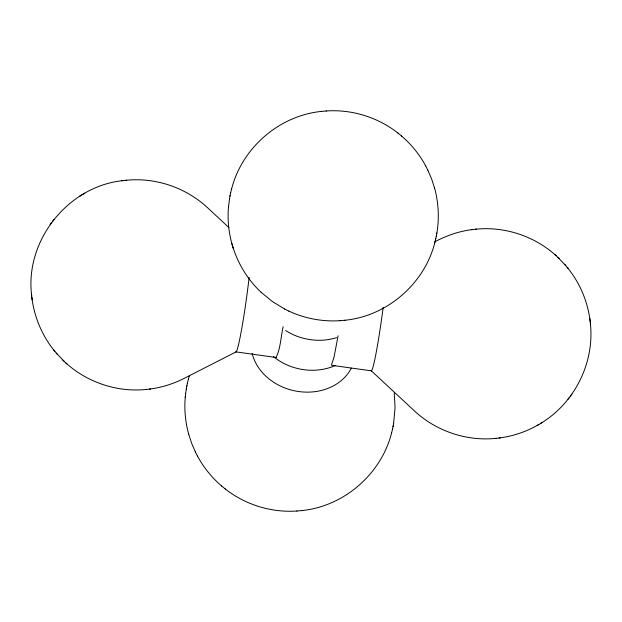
<?xml version="1.0" encoding="UTF-8"?>
<svg xmlns="http://www.w3.org/2000/svg" width="622" height="622" viewBox="0 0 622 622"><rect width="100%" height="100%" fill="white"/><g stroke="black" fill="none" stroke-linecap="round" stroke-linejoin="round"><path stroke-width="0.93" d="M188.645 434.07C185.333 421.941 184.112 409.198 185.317 396.665M261.294 292.457C237.923 270.788 225.459 238.039 228.562 206.317M394.224 392.917L395.063 407.667L393.586 423.652M434.537 187.93C438.572 202.648 439.42 218.26 436.823 233.312M185.535 394.496L186.351 388.688M185.247 397.38L185.574 394.138M228.492 207.033L229.596 198.348M283.173 326.674C280.856 336.727 280.6 348.421 276.067 357.471M338.088 335.802L334.1 356.857L331.425 365.161M186.755 386.464L187.385 383.323M229.992 196.124L230.63 192.975M393.182 425.876L392.544 429.024M436.426 235.536L435.789 238.677M186.289 389.038L186.88 385.772M229.526 198.69L230.117 195.425M393.057 426.575L393.648 423.31M436.302 236.228L436.885 232.962M231.547 189.197C241.818 148.013 279.286 115.474 321.605 111.4M188.303 379.544L189.352 375.867M344.813 320.26C387.133 316.178 424.601 283.648 434.871 242.456M301.569 510.6C343.888 506.526 381.356 473.987 391.627 432.803M230.575 193.185L231.625 188.886M187.339 383.533L188.38 379.226M434.794 242.774L435.835 238.467M391.557 433.114L392.599 428.815M122.845 180.652C67.829 186.281 24.483 241.079 31.706 295.909M540.572 423.45C574.712 403.157 594.959 362.191 590.294 322.74M50.094 224.581L51.595 222.583M52.489 221.37L53.966 219.403M568.034 399.246L569.511 397.279M570.405 396.066L571.906 394.068M84.825 193.178L79.694 196.249M499.155 438.005C513.111 436.24 526.733 431.629 538.846 424.468M537.175 425.471L542.306 422.4M434.708 241.872C446.441 235.575 459.238 231.166 472.479 229.565M236.267 351.795L183.871 378.526C173.126 383.953 161.471 387.607 149.521 389.092M335.67 365.355C315.51 374.46 290.544 370.564 273.509 356.663M336.595 337.637C319.646 342.971 300.496 340.071 285.591 330.507M125.8 180.318C155.422 177.161 186.071 187.587 207.795 207.942L228.927 227.605M475.433 229.238C504.465 226.159 534.555 236.057 556.138 255.712M65.862 362.937C87.445 382.592 117.535 392.498 146.567 389.419M371.241 370.735L414.205 410.707C435.929 431.062 466.578 441.496 496.201 438.331M121.772 180.777L126.756 180.201M471.414 229.689L476.39 229.121M145.61 389.535L150.586 388.96M495.244 438.448L500.228 437.872M326.099 110.996C351.725 109.153 377.865 117.208 398.033 133.124M288.849 311.109C304.842 318.55 322.717 321.885 340.32 320.657M225.141 488.876C245.309 504.792 271.456 512.847 297.083 511.004M321.341 111.424L326.363 110.973M340.055 320.688L345.078 320.237M296.811 511.027L301.833 510.576M236.065 351.897L276.277 357.518M332.156 365.363L371.42 370.852M261.147 292.324L272.366 301.53L284.643 309.033M284.573 309.002L288.927 311.148M401.517 135.985C411.336 144.358 419.562 154.567 425.689 165.918M197.485 456.082C203.612 467.433 211.838 477.642 221.657 486.015M397.823 132.96L401.726 136.148M221.455 485.852L225.351 489.04M557.957 257.407L565.717 265.563M56.283 353.086L64.043 361.242M555.065 254.74L559.1 258.457M62.9 360.2L66.935 363.917M567.124 267.258C580.637 283.593 588.84 304.166 590.573 325.275M31.427 293.374C33.16 314.483 41.363 335.056 54.876 351.391M564.597 264.226L568.298 268.657M53.702 349.992L57.403 354.423M427.742 169.923L431.606 178.887L434.607 188.178M188.575 433.822L191.576 443.113L195.432 452.077M425.565 165.677L427.858 170.148M195.316 451.852L197.609 456.323M231.812 243.482L233.242 248.287M589.843 318.791L590.122 321.294M31.877 297.355L32.157 299.858M351.337 368.1A52.551 43.82 12.8 0 1 298.179 391.463A52.551 43.82 12.8 0 1 252.128 353.319M249.127 277.381A52.551 2.931 -82 0 1 235.886 351.78M383.16 307.346A52.551 2.931 -82 0 1 371.101 370.409"/></g></svg>
